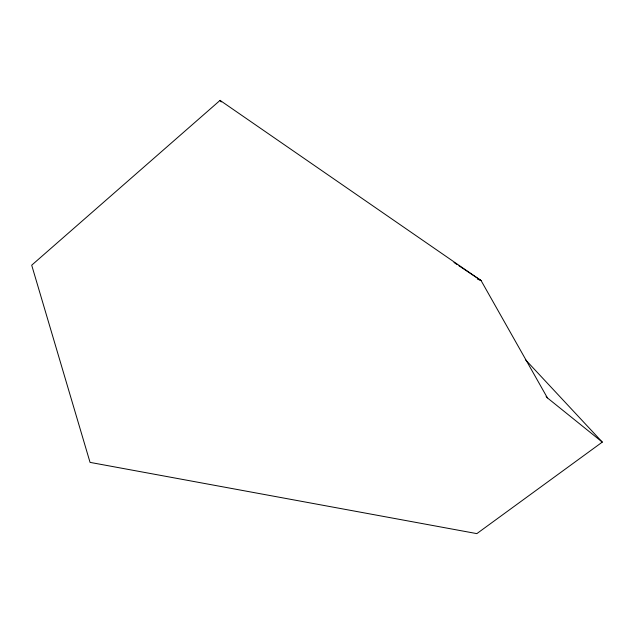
<?xml version="1.0" encoding="UTF-8"?>
<svg xmlns="http://www.w3.org/2000/svg" width="634" height="634" viewBox="0 0 634 634"><rect width="100%" height="100%" fill="white"/><g stroke="black" fill="none" stroke-linecap="round" stroke-linejoin="round"><path stroke-width="0.95" d="M602.3 442.104L547.404 397.89L481.071 280.553L220.077 100.378L31.7 265.194L90.052 462.384L476.847 533.622L602.3 442.104L525.34 359.573M477.402 279.095L481.071 280.553L458.929 265.765M454.007 262.484L457.288 264.671M546.12 396.385L547.404 397.89M220.077 100.378L221.266 101.963"/></g></svg>
